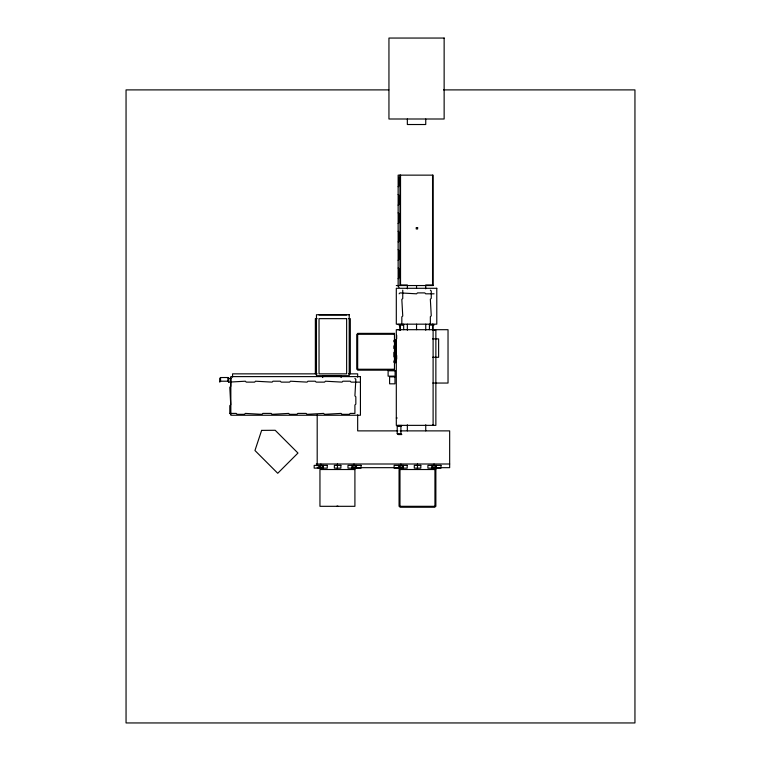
<?xml version="1.0" encoding="UTF-8"?>
<svg xmlns="http://www.w3.org/2000/svg" width="761" height="761" viewBox="0 0 761 761"><rect width="100%" height="100%" fill="white"/><g stroke="black" fill="none" stroke-linecap="round" stroke-linejoin="round"><path stroke-width="1.14" d="M220.557 377.523L219.682 378.445L219.682 382.127L220.557 381.204L220.557 377.542L227.9 377.523L228.776 378.445L228.776 382.127L245.375 381.204L246.25 382.127L254.64 382.127L255.515 381.204L272.115 382.127L272.99 381.204L280.333 381.204L281.209 382.127L289.599 382.127L290.474 381.204L307.073 382.127L307.948 381.204L315.292 381.204L316.167 382.127L324.557 382.127L325.432 381.204L342.031 382.127L342.907 381.204L350.25 381.204L351.125 382.127L359.506 382.127M399.116 293.813L399.982 292.899L416.59 293.813L417.466 292.899L424.809 292.899L425.675 293.813L434.065 293.813M398.146 186.74L399.068 185.817L399.068 176.99M398.146 205.137L399.068 204.214L399.068 195.387L398.146 194.464M398.146 223.534L399.068 222.612L399.068 213.784L398.146 212.861M398.146 241.931L399.068 241.009L399.068 232.181L398.146 231.258M398.146 260.329L399.068 259.406L399.068 250.578L398.146 249.656M398.146 278.726L399.068 277.813L399.068 268.975L398.146 268.053M400.533 175.144L400.533 284.985L399.982 285.537L399.982 175.144M432.8 383.049L448.029 383.049L448.029 329.694L396.31 329.694L396.31 425.361L435.863 425.361L435.863 330.245L432.552 330.245L433.104 329.694M397.223 426.341L398.146 425.475L401.827 425.475L400.904 426.341L400.904 433.684L401.827 434.56L398.146 434.56L397.223 433.684L397.223 426.341L400.895 426.341M388.823 89.893L126.05 89.893L126.05 722.95L634.95 722.95L634.95 89.893L443.52 89.893M400.533 284.985L407.344 284.985L407.344 288.847M396.31 285.537L433.104 285.537L432.552 284.985L425.741 284.985L425.741 288.847M319.03 314.968L346.635 314.968M317.194 318.65L315.358 318.65L315.358 373.851M348.471 318.65L350.307 318.65L350.307 373.851M434.027 325.09L430.346 325.09L430.346 316.7L431.259 315.825L430.346 299.225L431.259 298.35L431.259 291.006L430.346 290.131M394.464 334.288L356.747 334.288L356.747 369.247L394.464 369.247M432.552 338.892L438.621 338.892L438.621 357.29L432.552 357.29M394.512 339.568L395.197 339.568L395.197 341.413M394.512 341.851L395.197 341.851L395.197 344.153L394.512 344.153M394.512 349.66L395.197 349.66L395.197 352.914L394.512 352.914M394.512 358.421L395.197 358.421L395.197 360.724L394.512 360.724M394.512 362.997L395.197 362.997M317.194 373.851L232.562 373.851L232.562 377.161M348.471 373.851L357.67 373.851L357.67 377.161M322.712 376.058L341.109 376.058M228.776 378.445L231.116 378.445M220.557 381.204L227.9 381.204L228.776 382.127M230.726 377.523L230.726 386.36L229.803 387.273L230.726 404.757L229.803 405.68L229.803 413.404L236.243 413.404L237.118 414.326L244.462 414.326L245.327 413.404L261.936 414.326L262.811 413.404L271.201 413.404L272.077 414.326L288.676 413.404L289.551 414.326L296.895 414.326L297.77 413.404L306.16 413.404L307.025 414.326L323.634 413.404L324.509 414.326L341.109 413.404L341.984 414.326L349.328 414.326L350.203 413.404L354.911 413.404L354.911 405.014L355.834 404.139L355.834 396.795L354.911 395.92L355.834 379.32L354.911 378.445M396.31 417.998L397.223 417.998M397.879 430.878L357.67 430.878L357.67 414.878M400.124 430.878L449.665 430.878L449.665 467.673L433.104 467.673M397.242 433.684L400.895 433.684M316.272 464.001L449.665 464.001M317.194 467.673L321.922 467.673M353.855 467.673L401.171 467.673M336.971 506.132L337.894 506.132M397.775 329.694L400.533 329.732M398.146 324.215L399.068 325.09L402.75 325.09L401.827 324.215L401.827 316.88L402.75 316.005L401.827 299.396L402.75 298.521L402.75 290.131M399.068 287.373L398.146 286.459L398.146 175.144L433.104 175.144L433.104 285.537M432.552 424.809L433.104 425.361L433.104 324.167M229.803 413.404L230.726 414.326M400.533 330.245L399.982 324.167L399.982 330.245M436.414 465.38L436.414 468.139M435.454 465.38L435.454 468.139M434.94 469.518L434.94 507.235L399.982 507.235L399.982 469.518M434.027 464.001L434.027 469.518M432.552 175.144L432.552 284.985M432.552 324.167L432.552 330.245M432.514 465.38L432.514 468.139M431.81 465.38L431.81 468.139M429.423 324.167L429.423 329.694M425.741 119.001L425.741 124.519L407.344 124.519L407.344 119.001M425.741 324.167L425.741 330.245M425.741 424.809L425.741 430.878M417.466 464.001L417.466 469.518M416.543 285.537L416.543 288.295M416.543 324.167L416.543 329.694M407.344 324.167L407.344 330.245M407.344 424.809L407.344 430.878M403.663 324.167L403.663 329.694M403.282 465.38L403.282 468.139M402.579 465.38L402.579 468.139M400.904 464.001L400.904 469.518M399.63 465.38L399.63 468.139M398.669 465.38L398.669 468.139M396.671 335.211L396.671 338.892M396.671 355.444L396.671 359.125M395.777 340.329L395.777 362.407M393.932 340.329L393.932 341.803M393.932 345.846L393.932 348.509M393.932 352.314L393.932 356.88M393.932 360.923L393.932 362.407M356.481 465.38L356.481 468.139M355.52 465.38L355.52 468.139M353.989 464.001L353.989 469.518M352.581 465.38L352.581 468.139M351.877 465.38L351.877 468.139M341.109 375.687L341.109 377.523M337.437 464.001L337.437 469.518M323.349 465.38L323.349 468.139M322.712 375.687L322.712 377.523M322.645 465.38L322.645 468.139M320.876 464.001L320.876 469.518M319.696 465.38L319.696 468.139M318.745 465.38L318.745 468.139M317.194 414.821L317.194 465.837M227.9 377.542L227.9 381.194M261.622 430.384L254.954 450.512L277.727 473.285L297.97 453.052L275.187 430.279L261.622 430.384M444.139 38.05L388.947 38.05L388.947 119.001L444.139 119.001L444.139 38.05M417.627 227.577L416.229 227.577L416.229 228.975L417.627 228.975L417.627 227.577M436.785 288.295L396.31 288.295L396.31 324.167L436.785 324.167L436.785 288.295M349.213 314.731L316.452 314.731L316.452 375.687L349.213 375.687L349.213 314.731M346.635 318.65L319.03 318.65L319.03 373.851L346.635 373.851L346.635 318.65M394.464 333.375L357.67 333.375L357.67 370.169L394.464 370.169L394.464 333.375M395.102 370.778L388.11 370.778L388.11 376.153L395.102 376.153L395.102 370.778M360.429 376.609L230.84 376.609L230.84 415.24L360.429 415.24L360.429 376.609M394.978 376.847L389.603 376.847L389.603 383.829L394.978 383.829L394.978 376.847M327.249 465.38L314.179 465.38L314.179 468.139L327.249 468.139L327.249 465.38M340.871 465.38L334.355 465.38L334.355 468.139L340.871 468.139L340.871 465.38M361.037 465.38L347.977 465.38L347.977 468.139L361.037 468.139L361.037 465.38M407.183 465.38L394.112 465.38L394.112 468.139L407.183 468.139L407.183 465.38M420.804 465.38L414.288 465.38L414.288 468.139L420.804 468.139L420.804 465.38M440.971 465.38L427.901 465.38L427.901 468.139L440.971 468.139L440.971 465.38M354.911 469.518L319.953 469.518L319.953 506.312L354.911 506.312L354.911 469.518M435.863 469.518L399.068 469.518L399.068 506.312L435.863 506.312L435.863 469.518"/></g></svg>
